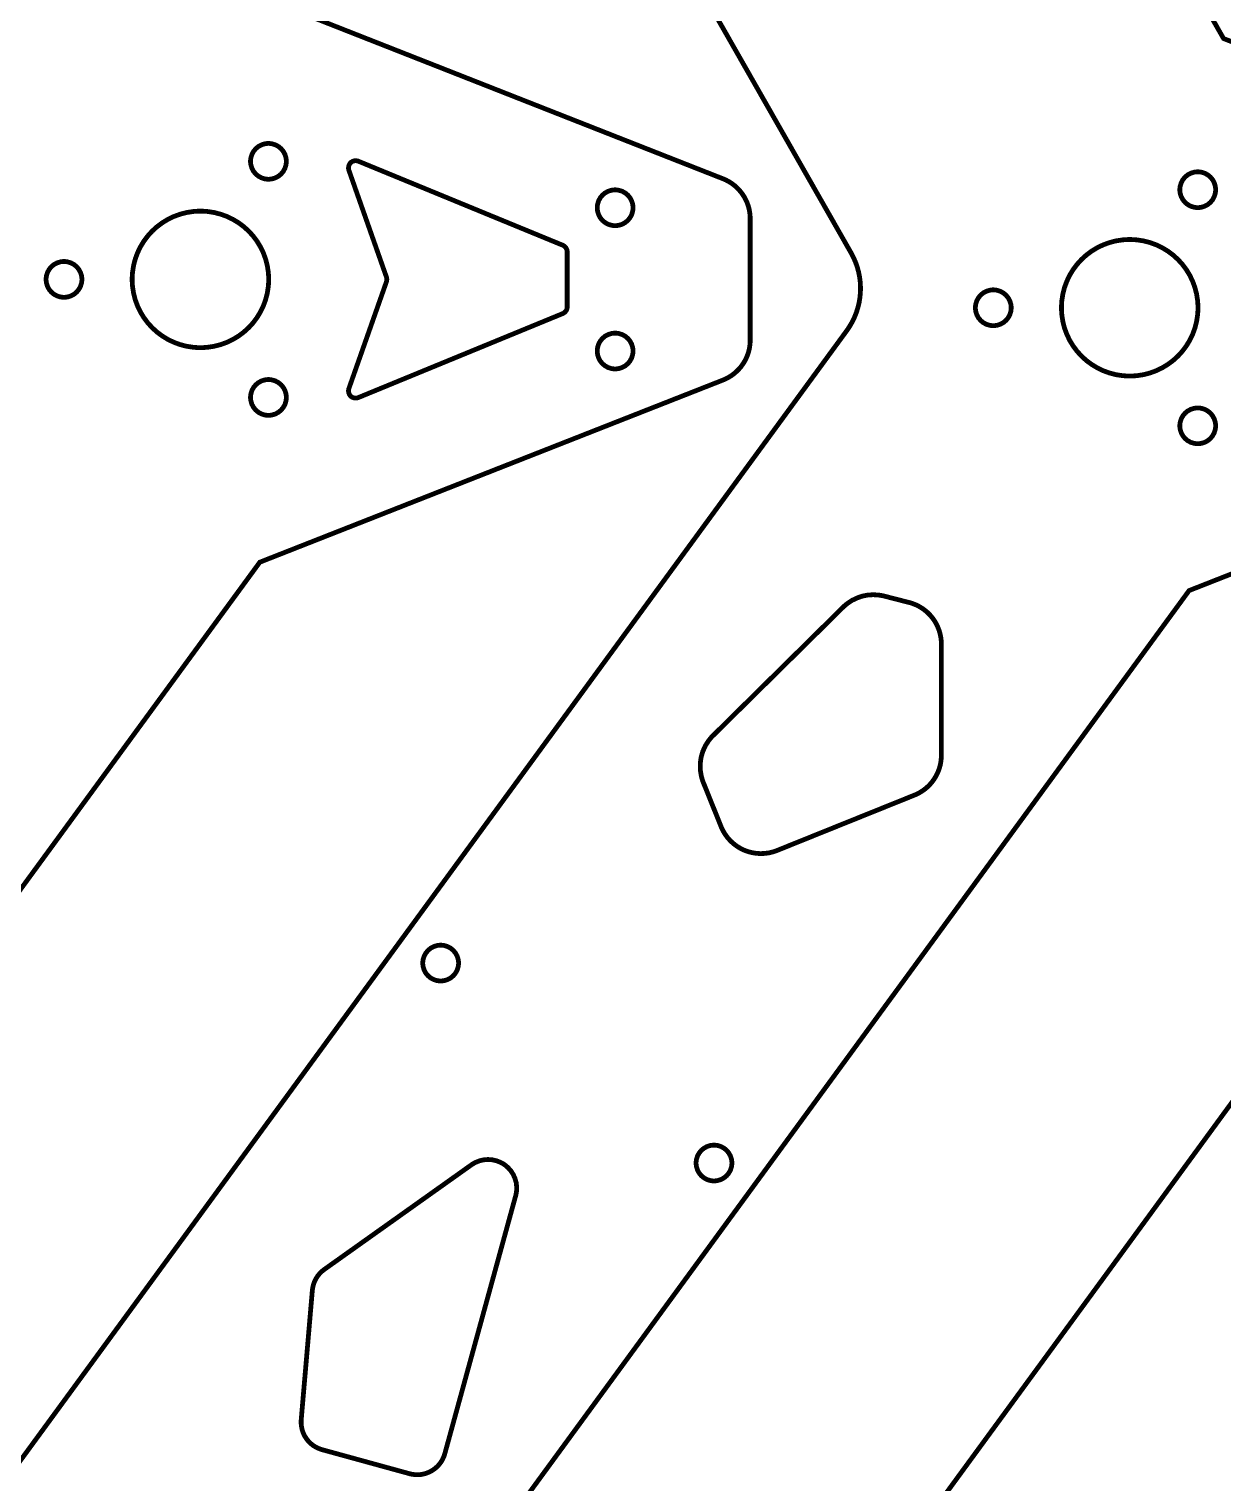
# Model space of a CAD drawing. Extents: x 0 to 578, y 0 to 442.
# Drawn here: x 271.1 to 354.5, y 211.2 to 312.7 of the extents above; entities that cross this region are included whole.
import ezdxf

# ---------------------------------------------------------------- set-up
doc = ezdxf.new("R2010")
doc.units = 0
doc.layers.get('0').update_dxf_attribs({"linetype": 'CONTINUOUS'})

msp = doc.modelspace()

# ---------------------------------------------------------------- linework, layer by layer
at = {"color": 0, "const_width": 0.3333}
for points in [[(284.406, 434.987), (354.528, 312.007), (384.456, 300.239)], [(161.028, 63.0382), (328.221, 291.611), (328.275, 291.685), (328.426, 291.915), (328.608, 292.231), (328.765, 292.556), (328.897, 292.889), (329.004, 293.231), (329.088, 293.576), (329.144, 293.926), (329.178, 294.279), (329.185, 294.635), (329.167, 294.989), (329.124, 295.342), (329.056, 295.693), (328.963, 296.039), (328.843, 296.379), (328.699, 296.714), (328.574, 296.96), (328.529, 297.039), (258.344, 420.126)], [(289.656, 313.989), (319.583, 302.219), (319.636, 302.199), (319.793, 302.128), (319.994, 302.021), (320.185, 301.9), (320.364, 301.767), (320.533, 301.621), (320.689, 301.463), (320.833, 301.294), (320.964, 301.117), (321.082, 300.929), (321.186, 300.733), (321.275, 300.531), (321.35, 300.321), (321.408, 300.104), (321.45, 299.883), (321.476, 299.657), (321.485, 299.485), (321.485, 299.428), (321.485, 290.96), (321.485, 290.903), (321.476, 290.731), (321.45, 290.506), (321.408, 290.283), (321.35, 290.068), (321.275, 289.857), (321.186, 289.654), (321.082, 289.458), (320.964, 289.271), (320.833, 289.093), (320.689, 288.925), (320.533, 288.768), (320.364, 288.622), (320.185, 288.487), (319.994, 288.368), (319.793, 288.261), (319.636, 288.189), (319.583, 288.168), (287.25, 275.454), (120.369, 47.3076)], [(195.789, 19.9335), (393.079, 289.654)], [(384.456, 286.188), (352.122, 273.474), (185.242, 45.3267)]]:
    msp.add_lwpolyline(points, dxfattribs=at)
at = {"color": 0}
for points in [[(284.406, 434.987), (354.528, 312.007)], [(161.028, 63.0382), (328.221, 291.611), (328.275, 291.685), (328.426, 291.915), (328.608, 292.231), (328.765, 292.556), (328.897, 292.889), (329.004, 293.231), (329.088, 293.576), (329.144, 293.926), (329.178, 294.279), (329.185, 294.635), (329.167, 294.989), (329.124, 295.342), (329.056, 295.693), (328.963, 296.039), (328.843, 296.379), (328.699, 296.714), (328.574, 296.96), (328.529, 297.039), (258.344, 420.126)], [(289.656, 313.989), (319.583, 302.219), (319.636, 302.199), (319.793, 302.128), (319.994, 302.021), (320.185, 301.9), (320.364, 301.767), (320.533, 301.621), (320.689, 301.463), (320.833, 301.294), (320.964, 301.117), (321.082, 300.929), (321.186, 300.733), (321.275, 300.531), (321.35, 300.321), (321.408, 300.104), (321.45, 299.883), (321.476, 299.657), (321.485, 299.485), (321.485, 299.428), (321.485, 290.96), (321.485, 290.903), (321.476, 290.731), (321.45, 290.506), (321.408, 290.283), (321.35, 290.068), (321.275, 289.857), (321.186, 289.654), (321.082, 289.458), (320.964, 289.271), (320.833, 289.093), (320.689, 288.925), (320.533, 288.768), (320.364, 288.622), (320.185, 288.487), (319.994, 288.368), (319.793, 288.261), (319.636, 288.189), (319.583, 288.168), (287.25, 275.454), (120.369, 47.3076)], [(195.789, 19.9335), (393.079, 289.654)], [(384.456, 286.188), (352.122, 273.474), (185.242, 45.3267)]]:
    msp.add_lwpolyline(points, dxfattribs=at)
at = {"color": 0, "const_width": 0.3333}
for points in [[(289.103, 303.435), (289.103, 303.371), (289.078, 303.182), (289.006, 302.947), (288.89, 302.735), (288.737, 302.55), (288.551, 302.397), (288.34, 302.282), (288.106, 302.21), (287.917, 302.185), (287.853, 302.185), (287.79, 302.185), (287.601, 302.21), (287.367, 302.282), (287.154, 302.397), (286.969, 302.55), (286.817, 302.735), (286.701, 302.947), (286.629, 303.182), (286.603, 303.371), (286.603, 303.435), (286.603, 303.497), (286.629, 303.686), (286.701, 303.921), (286.817, 304.133), (286.969, 304.318), (287.154, 304.471), (287.367, 304.586), (287.601, 304.658), (287.79, 304.685), (287.853, 304.685), (287.917, 304.685), (288.106, 304.658), (288.34, 304.586), (288.551, 304.471), (288.737, 304.318), (288.89, 304.133), (289.006, 303.921), (289.078, 303.686), (289.103, 303.497), (289.103, 303.435)], [(294.131, 303.443), (294.097, 303.457), (293.99, 303.478), (293.849, 303.472), (293.714, 303.426), (293.622, 303.368), (293.596, 303.343), (293.571, 303.318), (293.507, 303.229), (293.454, 303.097), (293.44, 302.957), (293.457, 302.849), (293.468, 302.815), (296.09, 295.36), (296.1, 295.333), (296.118, 295.194), (296.1, 295.056), (296.09, 295.028), (293.468, 287.574), (293.457, 287.54), (293.44, 287.432), (293.454, 287.29), (293.507, 287.158), (293.569, 287.069), (293.596, 287.044), (293.622, 287.021), (293.714, 286.961), (293.849, 286.917), (293.99, 286.91), (294.097, 286.932), (294.131, 286.946), (308.4, 292.81), (308.433, 292.824), (308.526, 292.886), (308.625, 292.994), (308.688, 293.126), (308.71, 293.236), (308.71, 293.272), (308.71, 297.115), (308.71, 297.153), (308.688, 297.263), (308.625, 297.394), (308.526, 297.501), (308.433, 297.564), (308.4, 297.578), (294.131, 303.443)], [(353.975, 301.453), (353.975, 301.39), (353.95, 301.201), (353.876, 300.967), (353.763, 300.754), (353.61, 300.569), (353.424, 300.417), (353.213, 300.301), (352.978, 300.229), (352.789, 300.203), (352.725, 300.203), (352.662, 300.203), (352.474, 300.229), (352.239, 300.301), (352.026, 300.417), (351.842, 300.569), (351.689, 300.754), (351.574, 300.967), (351.501, 301.201), (351.475, 301.39), (351.475, 301.453), (351.475, 301.517), (351.501, 301.706), (351.574, 301.94), (351.689, 302.153), (351.842, 302.338), (352.026, 302.49), (352.239, 302.606), (352.474, 302.678), (352.662, 302.703), (352.725, 302.703), (352.789, 302.703), (352.978, 302.678), (353.213, 302.606), (353.424, 302.49), (353.61, 302.338), (353.763, 302.153), (353.876, 301.94), (353.95, 301.706), (353.975, 301.517), (353.975, 301.453)], [(313.306, 300.194), (313.306, 300.131), (313.279, 299.942), (313.207, 299.707), (313.092, 299.496), (312.939, 299.31), (312.754, 299.157), (312.542, 299.042), (312.307, 298.969), (312.118, 298.944), (312.056, 298.944), (311.992, 298.944), (311.803, 298.969), (311.568, 299.042), (311.357, 299.157), (311.171, 299.31), (311.018, 299.496), (310.904, 299.707), (310.831, 299.942), (310.806, 300.131), (310.806, 300.194), (310.806, 300.257), (310.831, 300.446), (310.904, 300.681), (311.018, 300.893), (311.171, 301.078), (311.357, 301.231), (311.568, 301.346), (311.803, 301.418), (311.992, 301.444), (312.056, 301.444), (312.118, 301.444), (312.307, 301.418), (312.542, 301.346), (312.754, 301.231), (312.939, 301.078), (313.092, 300.893), (313.207, 300.681), (313.279, 300.446), (313.306, 300.257), (313.306, 300.194)], [(287.871, 295.194), (287.871, 295.072), (287.846, 294.707), (287.774, 294.233), (287.656, 293.776), (287.496, 293.339), (287.294, 292.922), (287.057, 292.531), (286.782, 292.162), (286.475, 291.825), (286.136, 291.517), (285.769, 291.243), (285.376, 291.004), (284.96, 290.804), (284.522, 290.643), (284.065, 290.526), (283.593, 290.454), (283.226, 290.429), (283.106, 290.429), (282.983, 290.429), (282.618, 290.454), (282.144, 290.526), (281.689, 290.643), (281.25, 290.804), (280.833, 291.004), (280.442, 291.243), (280.074, 291.517), (279.736, 291.825), (279.428, 292.162), (279.154, 292.531), (278.915, 292.922), (278.715, 293.339), (278.554, 293.776), (278.438, 294.233), (278.365, 294.707), (278.34, 295.072), (278.34, 295.194), (278.34, 295.315), (278.365, 295.682), (278.438, 296.154), (278.554, 296.611), (278.715, 297.049), (278.915, 297.465), (279.154, 297.858), (279.428, 298.225), (279.736, 298.564), (280.074, 298.871), (280.442, 299.146), (280.833, 299.383), (281.25, 299.585), (281.689, 299.744), (282.144, 299.862), (282.618, 299.935), (282.983, 299.96), (283.106, 299.96), (283.226, 299.96), (283.593, 299.935), (284.065, 299.862), (284.522, 299.744), (284.96, 299.585), (285.376, 299.383), (285.769, 299.146), (286.136, 298.871), (286.475, 298.564), (286.782, 298.225), (287.057, 297.858), (287.294, 297.465), (287.496, 297.049), (287.656, 296.611), (287.774, 296.154), (287.846, 295.682), (287.871, 295.315), (287.871, 295.194)], [(352.743, 293.213), (352.743, 293.092), (352.718, 292.726), (352.646, 292.253), (352.528, 291.796), (352.368, 291.358), (352.167, 290.942), (351.929, 290.549), (351.654, 290.182), (351.347, 289.844), (351.008, 289.536), (350.642, 289.263), (350.249, 289.024), (349.832, 288.822), (349.394, 288.662), (348.938, 288.544), (348.464, 288.472), (348.099, 288.449), (347.978, 288.449), (347.856, 288.449), (347.49, 288.472), (347.017, 288.544), (346.561, 288.662), (346.122, 288.822), (345.706, 289.024), (345.314, 289.263), (344.946, 289.536), (344.608, 289.844), (344.3, 290.182), (344.026, 290.549), (343.787, 290.942), (343.588, 291.358), (343.426, 291.796), (343.31, 292.253), (343.237, 292.726), (343.213, 293.092), (343.213, 293.213), (343.213, 293.335), (343.237, 293.7), (343.31, 294.174), (343.426, 294.631), (343.588, 295.068), (343.787, 295.485), (344.026, 295.878), (344.3, 296.244), (344.608, 296.582), (344.946, 296.89), (345.314, 297.164), (345.706, 297.403), (346.122, 297.604), (346.561, 297.764), (347.017, 297.882), (347.49, 297.954), (347.856, 297.978), (347.978, 297.978), (348.099, 297.978), (348.464, 297.954), (348.938, 297.882), (349.394, 297.764), (349.832, 297.604), (350.249, 297.403), (350.642, 297.164), (351.008, 296.89), (351.347, 296.582), (351.654, 296.244), (351.929, 295.878), (352.167, 295.485), (352.368, 295.068), (352.528, 294.631), (352.646, 294.174), (352.718, 293.7), (352.743, 293.335), (352.743, 293.213)], [(274.831, 295.194), (274.831, 295.131), (274.806, 294.942), (274.733, 294.707), (274.618, 294.496), (274.465, 294.31), (274.281, 294.157), (274.068, 294.042), (273.833, 293.969), (273.644, 293.944), (273.581, 293.944), (273.518, 293.944), (273.329, 293.969), (273.094, 294.042), (272.882, 294.157), (272.697, 294.31), (272.544, 294.496), (272.429, 294.707), (272.357, 294.942), (272.331, 295.131), (272.331, 295.194), (272.331, 295.257), (272.357, 295.446), (272.429, 295.681), (272.544, 295.893), (272.697, 296.078), (272.882, 296.231), (273.094, 296.346), (273.329, 296.418), (273.518, 296.444), (273.581, 296.444), (273.644, 296.444), (273.833, 296.418), (274.068, 296.346), (274.281, 296.231), (274.465, 296.078), (274.618, 295.893), (274.733, 295.681), (274.806, 295.446), (274.831, 295.257), (274.831, 295.194)], [(339.703, 293.213), (339.703, 293.15), (339.678, 292.961), (339.606, 292.726), (339.49, 292.514), (339.338, 292.329), (339.151, 292.176), (338.94, 292.061), (338.706, 291.989), (338.517, 291.963), (338.453, 291.963), (338.39, 291.963), (338.201, 291.989), (337.967, 292.061), (337.754, 292.176), (337.569, 292.329), (337.417, 292.514), (337.301, 292.726), (337.229, 292.961), (337.203, 293.15), (337.203, 293.213), (337.203, 293.276), (337.229, 293.465), (337.301, 293.7), (337.417, 293.912), (337.569, 294.097), (337.754, 294.25), (337.967, 294.365), (338.201, 294.438), (338.39, 294.463), (338.453, 294.463), (338.517, 294.463), (338.706, 294.438), (338.94, 294.365), (339.151, 294.25), (339.338, 294.097), (339.49, 293.912), (339.606, 293.7), (339.678, 293.465), (339.703, 293.276), (339.703, 293.213)], [(313.306, 290.194), (313.306, 290.131), (313.279, 289.942), (313.207, 289.707), (313.092, 289.496), (312.939, 289.31), (312.754, 289.157), (312.542, 289.042), (312.307, 288.969), (312.118, 288.944), (312.056, 288.944), (311.992, 288.944), (311.803, 288.969), (311.568, 289.042), (311.357, 289.157), (311.171, 289.31), (311.018, 289.496), (310.904, 289.707), (310.831, 289.942), (310.806, 290.131), (310.806, 290.194), (310.806, 290.257), (310.831, 290.446), (310.904, 290.681), (311.018, 290.893), (311.171, 291.078), (311.357, 291.231), (311.568, 291.346), (311.803, 291.418), (311.992, 291.444), (312.056, 291.444), (312.118, 291.444), (312.307, 291.418), (312.542, 291.346), (312.754, 291.231), (312.939, 291.078), (313.092, 290.893), (313.207, 290.681), (313.279, 290.446), (313.306, 290.257), (313.306, 290.194)], [(289.103, 286.954), (289.103, 286.892), (289.078, 286.703), (289.006, 286.468), (288.89, 286.256), (288.737, 286.071), (288.551, 285.918), (288.34, 285.803), (288.106, 285.729), (287.917, 285.704), (287.853, 285.704), (287.79, 285.704), (287.601, 285.729), (287.367, 285.803), (287.154, 285.918), (286.969, 286.071), (286.817, 286.256), (286.701, 286.468), (286.629, 286.703), (286.603, 286.892), (286.603, 286.954), (286.603, 287.017), (286.629, 287.206), (286.701, 287.44), (286.817, 287.653), (286.969, 287.838), (287.154, 287.99), (287.367, 288.106), (287.601, 288.179), (287.79, 288.204), (287.853, 288.204), (287.917, 288.204), (288.106, 288.179), (288.34, 288.106), (288.551, 287.99), (288.737, 287.838), (288.89, 287.653), (289.006, 287.44), (289.078, 287.206), (289.103, 287.017), (289.103, 286.954)], [(353.975, 284.974), (353.975, 284.91), (353.95, 284.721), (353.876, 284.486), (353.763, 284.275), (353.61, 284.089), (353.424, 283.936), (353.213, 283.821), (352.978, 283.749), (352.789, 283.724), (352.725, 283.724), (352.662, 283.724), (352.474, 283.749), (352.239, 283.821), (352.026, 283.936), (351.842, 284.089), (351.689, 284.275), (351.574, 284.486), (351.501, 284.721), (351.475, 284.91), (351.475, 284.974), (351.475, 285.036), (351.501, 285.225), (351.574, 285.46), (351.689, 285.672), (351.842, 285.857), (352.026, 286.01), (352.239, 286.125), (352.474, 286.197), (352.662, 286.224), (352.725, 286.224), (352.789, 286.224), (352.978, 286.197), (353.213, 286.125), (353.424, 286.01), (353.61, 285.857), (353.763, 285.672), (353.876, 285.46), (353.95, 285.225), (353.975, 285.036), (353.975, 284.974)], [(330.824, 273.092), (330.729, 273.115), (330.439, 273.164), (330.053, 273.185), (329.671, 273.157), (329.297, 273.081), (328.936, 272.957), (328.592, 272.789), (328.269, 272.576), (328.043, 272.389), (327.974, 272.319), (318.883, 263.346), (318.803, 263.268), (318.588, 263.008), (318.35, 262.638), (318.172, 262.239), (318.053, 261.821), (317.996, 261.39), (318.001, 260.953), (318.071, 260.518), (318.165, 260.194), (318.207, 260.09), (319.454, 256.994), (319.482, 256.926), (319.579, 256.725), (319.728, 256.471), (319.9, 256.235), (320.094, 256.015), (320.31, 255.817), (320.543, 255.639), (320.794, 255.485), (320.993, 255.385), (321.061, 255.356), (321.129, 255.326), (321.34, 255.253), (321.625, 255.179), (321.915, 255.133), (322.207, 255.115), (322.5, 255.128), (322.79, 255.167), (323.078, 255.236), (323.289, 255.306), (323.358, 255.333), (332.949, 259.196), (333.001, 259.217), (333.157, 259.289), (333.356, 259.396), (333.544, 259.517), (333.722, 259.651), (333.888, 259.797), (334.043, 259.954), (334.185, 260.122), (334.314, 260.299), (334.431, 260.486), (334.533, 260.681), (334.621, 260.882), (334.694, 261.092), (334.753, 261.306), (334.794, 261.526), (334.819, 261.75), (334.828, 261.921), (334.828, 261.978), (334.828, 269.739), (334.828, 269.801), (334.818, 269.993), (334.786, 270.243), (334.733, 270.486), (334.662, 270.724), (334.572, 270.951), (334.464, 271.171), (334.339, 271.381), (334.197, 271.578), (334.04, 271.764), (333.869, 271.938), (333.683, 272.096), (333.485, 272.24), (333.272, 272.368), (333.05, 272.479), (332.815, 272.571), (332.633, 272.629), (332.571, 272.644), (330.824, 273.092)], [(301.126, 247.474), (301.126, 247.411), (301.1, 247.222), (301.028, 246.987), (300.912, 246.775), (300.76, 246.59), (300.575, 246.438), (300.362, 246.322), (300.128, 246.249), (299.939, 246.224), (299.876, 246.224), (299.813, 246.224), (299.624, 246.249), (299.389, 246.322), (299.176, 246.438), (298.992, 246.59), (298.839, 246.775), (298.724, 246.987), (298.651, 247.222), (298.626, 247.411), (298.626, 247.474), (298.626, 247.536), (298.651, 247.725), (298.724, 247.96), (298.839, 248.172), (298.992, 248.357), (299.176, 248.51), (299.389, 248.625), (299.624, 248.699), (299.813, 248.724), (299.876, 248.724), (299.939, 248.724), (300.128, 248.699), (300.362, 248.625), (300.575, 248.51), (300.76, 248.357), (300.912, 248.172), (301.028, 247.96), (301.1, 247.725), (301.126, 247.536), (301.126, 247.474)], [(320.206, 233.517), (320.206, 233.454), (320.181, 233.265), (320.108, 233.031), (319.993, 232.818), (319.84, 232.633), (319.656, 232.481), (319.443, 232.365), (319.208, 232.292), (319.019, 232.267), (318.956, 232.267), (318.893, 232.267), (318.704, 232.292), (318.469, 232.365), (318.257, 232.481), (318.072, 232.633), (317.919, 232.818), (317.804, 233.031), (317.732, 233.265), (317.706, 233.454), (317.706, 233.517), (317.706, 233.579), (317.732, 233.769), (317.804, 234.003), (317.919, 234.215), (318.072, 234.401), (318.257, 234.553), (318.469, 234.668), (318.704, 234.742), (318.893, 234.767), (318.956, 234.767), (319.019, 234.767), (319.208, 234.742), (319.443, 234.668), (319.656, 234.553), (319.84, 234.401), (319.993, 234.215), (320.108, 234.003), (320.181, 233.769), (320.206, 233.579), (320.206, 233.517)], [(291.753, 226.09), (291.708, 226.058), (291.582, 225.954), (291.428, 225.801), (291.292, 225.633), (291.175, 225.453), (291.078, 225.261), (291.003, 225.058), (290.95, 224.849), (290.924, 224.686), (290.918, 224.632), (290.142, 215.608), (290.138, 215.564), (290.135, 215.429), (290.143, 215.253), (290.167, 215.079), (290.204, 214.911), (290.257, 214.747), (290.322, 214.589), (290.401, 214.438), (290.493, 214.293), (290.596, 214.158), (290.711, 214.032), (290.836, 213.915), (290.971, 213.808), (291.117, 213.714), (291.271, 213.632), (291.433, 213.564), (291.561, 213.519), (291.604, 213.508), (297.707, 211.831), (297.756, 211.818), (297.907, 211.788), (298.106, 211.764), (298.304, 211.76), (298.499, 211.776), (298.69, 211.811), (298.875, 211.864), (299.054, 211.935), (299.225, 212.021), (299.388, 212.124), (299.539, 212.242), (299.679, 212.375), (299.807, 212.521), (299.921, 212.681), (300.019, 212.851), (300.101, 213.035), (300.151, 213.181), (300.165, 213.229), (305.112, 231.233), (305.133, 231.308), (305.172, 231.54), (305.182, 231.849), (305.147, 232.15), (305.065, 232.442), (304.942, 232.718), (304.776, 232.974), (304.572, 233.203), (304.394, 233.357), (304.331, 233.401), (304.267, 233.447), (304.061, 233.561), (303.775, 233.674), (303.479, 233.742), (303.176, 233.764), (302.875, 233.739), (302.579, 233.669), (302.294, 233.554), (302.089, 233.439), (302.025, 233.393), (291.753, 226.09)]]:
    msp.add_lwpolyline(points, close=True, dxfattribs=at)
at = {"color": 0}
for points in [[(289.103, 303.435), (289.103, 303.371), (289.078, 303.182), (289.006, 302.947), (288.89, 302.735), (288.737, 302.55), (288.551, 302.397), (288.34, 302.282), (288.106, 302.21), (287.917, 302.185), (287.853, 302.185), (287.79, 302.185), (287.601, 302.21), (287.367, 302.282), (287.154, 302.397), (286.969, 302.55), (286.817, 302.735), (286.701, 302.947), (286.629, 303.182), (286.603, 303.371), (286.603, 303.435), (286.603, 303.497), (286.629, 303.686), (286.701, 303.921), (286.817, 304.133), (286.969, 304.318), (287.154, 304.471), (287.367, 304.586), (287.601, 304.658), (287.79, 304.685), (287.853, 304.685), (287.917, 304.685), (288.106, 304.658), (288.34, 304.586), (288.551, 304.471), (288.737, 304.318), (288.89, 304.133), (289.006, 303.921), (289.078, 303.686), (289.103, 303.497), (289.103, 303.435)], [(294.131, 303.443), (294.097, 303.457), (293.99, 303.478), (293.849, 303.472), (293.714, 303.426), (293.622, 303.368), (293.596, 303.343), (293.571, 303.318), (293.507, 303.229), (293.454, 303.097), (293.44, 302.957), (293.457, 302.849), (293.468, 302.815), (296.09, 295.36), (296.1, 295.333), (296.118, 295.194), (296.1, 295.056), (296.09, 295.028), (293.468, 287.574), (293.457, 287.54), (293.44, 287.432), (293.454, 287.29), (293.507, 287.158), (293.569, 287.069), (293.596, 287.044), (293.622, 287.021), (293.714, 286.961), (293.849, 286.917), (293.99, 286.91), (294.097, 286.932), (294.131, 286.946), (308.4, 292.81), (308.433, 292.824), (308.526, 292.886), (308.625, 292.994), (308.688, 293.126), (308.71, 293.236), (308.71, 293.272), (308.71, 297.115), (308.71, 297.153), (308.688, 297.263), (308.625, 297.394), (308.526, 297.501), (308.433, 297.564), (308.4, 297.578), (294.131, 303.443)], [(353.975, 301.453), (353.975, 301.39), (353.95, 301.201), (353.876, 300.967), (353.763, 300.754), (353.61, 300.569), (353.424, 300.417), (353.213, 300.301), (352.978, 300.229), (352.789, 300.203), (352.725, 300.203), (352.662, 300.203), (352.474, 300.229), (352.239, 300.301), (352.026, 300.417), (351.842, 300.569), (351.689, 300.754), (351.574, 300.967), (351.501, 301.201), (351.475, 301.39), (351.475, 301.453), (351.475, 301.517), (351.501, 301.706), (351.574, 301.94), (351.689, 302.153), (351.842, 302.338), (352.026, 302.49), (352.239, 302.606), (352.474, 302.678), (352.662, 302.703), (352.725, 302.703), (352.789, 302.703), (352.978, 302.678), (353.213, 302.606), (353.424, 302.49), (353.61, 302.338), (353.763, 302.153), (353.876, 301.94), (353.95, 301.706), (353.975, 301.517), (353.975, 301.453)], [(313.306, 300.194), (313.306, 300.131), (313.279, 299.942), (313.207, 299.707), (313.092, 299.496), (312.939, 299.31), (312.754, 299.157), (312.542, 299.042), (312.307, 298.969), (312.118, 298.944), (312.056, 298.944), (311.992, 298.944), (311.803, 298.969), (311.568, 299.042), (311.357, 299.157), (311.171, 299.31), (311.018, 299.496), (310.904, 299.707), (310.831, 299.942), (310.806, 300.131), (310.806, 300.194), (310.806, 300.257), (310.831, 300.446), (310.904, 300.681), (311.018, 300.893), (311.171, 301.078), (311.357, 301.231), (311.568, 301.346), (311.803, 301.418), (311.992, 301.444), (312.056, 301.444), (312.118, 301.444), (312.307, 301.418), (312.542, 301.346), (312.754, 301.231), (312.939, 301.078), (313.092, 300.893), (313.207, 300.681), (313.279, 300.446), (313.306, 300.257), (313.306, 300.194)], [(287.871, 295.194), (287.871, 295.072), (287.846, 294.707), (287.774, 294.233), (287.656, 293.776), (287.496, 293.339), (287.294, 292.922), (287.057, 292.531), (286.782, 292.162), (286.475, 291.825), (286.136, 291.517), (285.769, 291.243), (285.376, 291.004), (284.96, 290.804), (284.522, 290.643), (284.065, 290.526), (283.593, 290.454), (283.226, 290.429), (283.106, 290.429), (282.983, 290.429), (282.618, 290.454), (282.144, 290.526), (281.689, 290.643), (281.25, 290.804), (280.833, 291.004), (280.442, 291.243), (280.074, 291.517), (279.736, 291.825), (279.428, 292.162), (279.154, 292.531), (278.915, 292.922), (278.715, 293.339), (278.554, 293.776), (278.438, 294.233), (278.365, 294.707), (278.34, 295.072), (278.34, 295.194), (278.34, 295.315), (278.365, 295.682), (278.438, 296.154), (278.554, 296.611), (278.715, 297.049), (278.915, 297.465), (279.154, 297.858), (279.428, 298.225), (279.736, 298.564), (280.074, 298.871), (280.442, 299.146), (280.833, 299.383), (281.25, 299.585), (281.689, 299.744), (282.144, 299.862), (282.618, 299.935), (282.983, 299.96), (283.106, 299.96), (283.226, 299.96), (283.593, 299.935), (284.065, 299.862), (284.522, 299.744), (284.96, 299.585), (285.376, 299.383), (285.769, 299.146), (286.136, 298.871), (286.475, 298.564), (286.782, 298.225), (287.057, 297.858), (287.294, 297.465), (287.496, 297.049), (287.656, 296.611), (287.774, 296.154), (287.846, 295.682), (287.871, 295.315), (287.871, 295.194)], [(352.743, 293.213), (352.743, 293.092), (352.718, 292.726), (352.646, 292.253), (352.528, 291.796), (352.368, 291.358), (352.167, 290.942), (351.929, 290.549), (351.654, 290.182), (351.347, 289.844), (351.008, 289.536), (350.642, 289.263), (350.249, 289.024), (349.832, 288.822), (349.394, 288.662), (348.938, 288.544), (348.464, 288.472), (348.099, 288.449), (347.978, 288.449), (347.856, 288.449), (347.49, 288.472), (347.017, 288.544), (346.561, 288.662), (346.122, 288.822), (345.706, 289.024), (345.314, 289.263), (344.946, 289.536), (344.608, 289.844), (344.3, 290.182), (344.026, 290.549), (343.787, 290.942), (343.588, 291.358), (343.426, 291.796), (343.31, 292.253), (343.237, 292.726), (343.213, 293.092), (343.213, 293.213), (343.213, 293.335), (343.237, 293.7), (343.31, 294.174), (343.426, 294.631), (343.588, 295.068), (343.787, 295.485), (344.026, 295.878), (344.3, 296.244), (344.608, 296.582), (344.946, 296.89), (345.314, 297.164), (345.706, 297.403), (346.122, 297.604), (346.561, 297.764), (347.017, 297.882), (347.49, 297.954), (347.856, 297.978), (347.978, 297.978), (348.099, 297.978), (348.464, 297.954), (348.938, 297.882), (349.394, 297.764), (349.832, 297.604), (350.249, 297.403), (350.642, 297.164), (351.008, 296.89), (351.347, 296.582), (351.654, 296.244), (351.929, 295.878), (352.167, 295.485), (352.368, 295.068), (352.528, 294.631), (352.646, 294.174), (352.718, 293.7), (352.743, 293.335), (352.743, 293.213)], [(274.831, 295.194), (274.831, 295.131), (274.806, 294.942), (274.733, 294.707), (274.618, 294.496), (274.465, 294.31), (274.281, 294.157), (274.068, 294.042), (273.833, 293.969), (273.644, 293.944), (273.581, 293.944), (273.518, 293.944), (273.329, 293.969), (273.094, 294.042), (272.882, 294.157), (272.697, 294.31), (272.544, 294.496), (272.429, 294.707), (272.357, 294.942), (272.331, 295.131), (272.331, 295.194), (272.331, 295.257), (272.357, 295.446), (272.429, 295.681), (272.544, 295.893), (272.697, 296.078), (272.882, 296.231), (273.094, 296.346), (273.329, 296.418), (273.518, 296.444), (273.581, 296.444), (273.644, 296.444), (273.833, 296.418), (274.068, 296.346), (274.281, 296.231), (274.465, 296.078), (274.618, 295.893), (274.733, 295.681), (274.806, 295.446), (274.831, 295.257), (274.831, 295.194)], [(339.703, 293.213), (339.703, 293.15), (339.678, 292.961), (339.606, 292.726), (339.49, 292.514), (339.338, 292.329), (339.151, 292.176), (338.94, 292.061), (338.706, 291.989), (338.517, 291.963), (338.453, 291.963), (338.39, 291.963), (338.201, 291.989), (337.967, 292.061), (337.754, 292.176), (337.569, 292.329), (337.417, 292.514), (337.301, 292.726), (337.229, 292.961), (337.203, 293.15), (337.203, 293.213), (337.203, 293.276), (337.229, 293.465), (337.301, 293.7), (337.417, 293.912), (337.569, 294.097), (337.754, 294.25), (337.967, 294.365), (338.201, 294.438), (338.39, 294.463), (338.453, 294.463), (338.517, 294.463), (338.706, 294.438), (338.94, 294.365), (339.151, 294.25), (339.338, 294.097), (339.49, 293.912), (339.606, 293.7), (339.678, 293.465), (339.703, 293.276), (339.703, 293.213)], [(313.306, 290.194), (313.306, 290.131), (313.279, 289.942), (313.207, 289.707), (313.092, 289.496), (312.939, 289.31), (312.754, 289.157), (312.542, 289.042), (312.307, 288.969), (312.118, 288.944), (312.056, 288.944), (311.992, 288.944), (311.803, 288.969), (311.568, 289.042), (311.357, 289.157), (311.171, 289.31), (311.018, 289.496), (310.904, 289.707), (310.831, 289.942), (310.806, 290.131), (310.806, 290.194), (310.806, 290.257), (310.831, 290.446), (310.904, 290.681), (311.018, 290.893), (311.171, 291.078), (311.357, 291.231), (311.568, 291.346), (311.803, 291.418), (311.992, 291.444), (312.056, 291.444), (312.118, 291.444), (312.307, 291.418), (312.542, 291.346), (312.754, 291.231), (312.939, 291.078), (313.092, 290.893), (313.207, 290.681), (313.279, 290.446), (313.306, 290.257), (313.306, 290.194)], [(289.103, 286.954), (289.103, 286.892), (289.078, 286.703), (289.006, 286.468), (288.89, 286.256), (288.737, 286.071), (288.551, 285.918), (288.34, 285.803), (288.106, 285.729), (287.917, 285.704), (287.853, 285.704), (287.79, 285.704), (287.601, 285.729), (287.367, 285.803), (287.154, 285.918), (286.969, 286.071), (286.817, 286.256), (286.701, 286.468), (286.629, 286.703), (286.603, 286.892), (286.603, 286.954), (286.603, 287.017), (286.629, 287.206), (286.701, 287.44), (286.817, 287.653), (286.969, 287.838), (287.154, 287.99), (287.367, 288.106), (287.601, 288.179), (287.79, 288.204), (287.853, 288.204), (287.917, 288.204), (288.106, 288.179), (288.34, 288.106), (288.551, 287.99), (288.737, 287.838), (288.89, 287.653), (289.006, 287.44), (289.078, 287.206), (289.103, 287.017), (289.103, 286.954)], [(353.975, 284.974), (353.975, 284.91), (353.95, 284.721), (353.876, 284.486), (353.763, 284.275), (353.61, 284.089), (353.424, 283.936), (353.213, 283.821), (352.978, 283.749), (352.789, 283.724), (352.725, 283.724), (352.662, 283.724), (352.474, 283.749), (352.239, 283.821), (352.026, 283.936), (351.842, 284.089), (351.689, 284.275), (351.574, 284.486), (351.501, 284.721), (351.475, 284.91), (351.475, 284.974), (351.475, 285.036), (351.501, 285.225), (351.574, 285.46), (351.689, 285.672), (351.842, 285.857), (352.026, 286.01), (352.239, 286.125), (352.474, 286.197), (352.662, 286.224), (352.725, 286.224), (352.789, 286.224), (352.978, 286.197), (353.213, 286.125), (353.424, 286.01), (353.61, 285.857), (353.763, 285.672), (353.876, 285.46), (353.95, 285.225), (353.975, 285.036), (353.975, 284.974)], [(330.824, 273.092), (330.729, 273.115), (330.439, 273.164), (330.053, 273.185), (329.671, 273.157), (329.297, 273.081), (328.936, 272.957), (328.592, 272.789), (328.269, 272.576), (328.043, 272.389), (327.974, 272.319), (318.883, 263.346), (318.803, 263.268), (318.588, 263.008), (318.35, 262.638), (318.172, 262.239), (318.053, 261.821), (317.996, 261.39), (318.001, 260.953), (318.071, 260.518), (318.165, 260.194), (318.207, 260.09), (319.454, 256.994), (319.482, 256.926), (319.579, 256.725), (319.728, 256.471), (319.9, 256.235), (320.094, 256.015), (320.31, 255.817), (320.543, 255.639), (320.794, 255.485), (320.993, 255.385), (321.061, 255.356), (321.129, 255.326), (321.34, 255.253), (321.625, 255.179), (321.915, 255.133), (322.207, 255.115), (322.5, 255.128), (322.79, 255.167), (323.078, 255.236), (323.289, 255.306), (323.358, 255.333), (332.949, 259.196), (333.001, 259.217), (333.157, 259.289), (333.356, 259.396), (333.544, 259.517), (333.722, 259.651), (333.888, 259.797), (334.043, 259.954), (334.185, 260.122), (334.314, 260.299), (334.431, 260.486), (334.533, 260.681), (334.621, 260.882), (334.694, 261.092), (334.753, 261.306), (334.794, 261.526), (334.819, 261.75), (334.828, 261.921), (334.828, 261.978), (334.828, 269.739), (334.828, 269.801), (334.818, 269.993), (334.786, 270.243), (334.733, 270.486), (334.662, 270.724), (334.572, 270.951), (334.464, 271.171), (334.339, 271.381), (334.197, 271.578), (334.04, 271.764), (333.869, 271.938), (333.683, 272.096), (333.485, 272.24), (333.272, 272.368), (333.05, 272.479), (332.815, 272.571), (332.633, 272.629), (332.571, 272.644), (330.824, 273.092)], [(301.126, 247.474), (301.126, 247.411), (301.1, 247.222), (301.028, 246.987), (300.912, 246.775), (300.76, 246.59), (300.575, 246.438), (300.362, 246.322), (300.128, 246.249), (299.939, 246.224), (299.876, 246.224), (299.813, 246.224), (299.624, 246.249), (299.389, 246.322), (299.176, 246.438), (298.992, 246.59), (298.839, 246.775), (298.724, 246.987), (298.651, 247.222), (298.626, 247.411), (298.626, 247.474), (298.626, 247.536), (298.651, 247.725), (298.724, 247.96), (298.839, 248.172), (298.992, 248.357), (299.176, 248.51), (299.389, 248.625), (299.624, 248.699), (299.813, 248.724), (299.876, 248.724), (299.939, 248.724), (300.128, 248.699), (300.362, 248.625), (300.575, 248.51), (300.76, 248.357), (300.912, 248.172), (301.028, 247.96), (301.1, 247.725), (301.126, 247.536), (301.126, 247.474)], [(320.206, 233.517), (320.206, 233.454), (320.181, 233.265), (320.108, 233.031), (319.993, 232.818), (319.84, 232.633), (319.656, 232.481), (319.443, 232.365), (319.208, 232.292), (319.019, 232.267), (318.956, 232.267), (318.893, 232.267), (318.704, 232.292), (318.469, 232.365), (318.257, 232.481), (318.072, 232.633), (317.919, 232.818), (317.804, 233.031), (317.732, 233.265), (317.706, 233.454), (317.706, 233.517), (317.706, 233.579), (317.732, 233.769), (317.804, 234.003), (317.919, 234.215), (318.072, 234.401), (318.257, 234.553), (318.469, 234.668), (318.704, 234.742), (318.893, 234.767), (318.956, 234.767), (319.019, 234.767), (319.208, 234.742), (319.443, 234.668), (319.656, 234.553), (319.84, 234.401), (319.993, 234.215), (320.108, 234.003), (320.181, 233.769), (320.206, 233.579), (320.206, 233.517)], [(291.753, 226.09), (291.708, 226.058), (291.582, 225.954), (291.428, 225.801), (291.292, 225.633), (291.175, 225.453), (291.078, 225.261), (291.003, 225.058), (290.95, 224.849), (290.924, 224.686), (290.918, 224.632), (290.142, 215.608), (290.138, 215.564), (290.135, 215.429), (290.143, 215.253), (290.167, 215.079), (290.204, 214.911), (290.257, 214.747), (290.322, 214.589), (290.401, 214.438), (290.493, 214.293), (290.596, 214.158), (290.711, 214.032), (290.836, 213.915), (290.971, 213.808), (291.117, 213.714), (291.271, 213.632), (291.433, 213.564), (291.561, 213.519), (291.604, 213.508), (297.707, 211.831), (297.756, 211.818), (297.907, 211.788), (298.106, 211.764), (298.304, 211.76), (298.499, 211.776), (298.69, 211.811), (298.875, 211.864), (299.054, 211.935), (299.225, 212.021), (299.388, 212.124), (299.539, 212.242), (299.679, 212.375), (299.807, 212.521), (299.921, 212.681), (300.019, 212.851), (300.101, 213.035), (300.151, 213.181), (300.165, 213.229), (305.112, 231.233), (305.133, 231.308), (305.172, 231.54), (305.182, 231.849), (305.147, 232.15), (305.065, 232.442), (304.942, 232.718), (304.776, 232.974), (304.572, 233.203), (304.394, 233.357), (304.331, 233.401), (304.267, 233.447), (304.061, 233.561), (303.775, 233.674), (303.479, 233.742), (303.176, 233.764), (302.875, 233.739), (302.579, 233.669), (302.294, 233.554), (302.089, 233.439), (302.025, 233.393), (291.753, 226.09)]]:
    msp.add_lwpolyline(points, close=True, dxfattribs=at)

doc.saveas('drawing.dxf')
